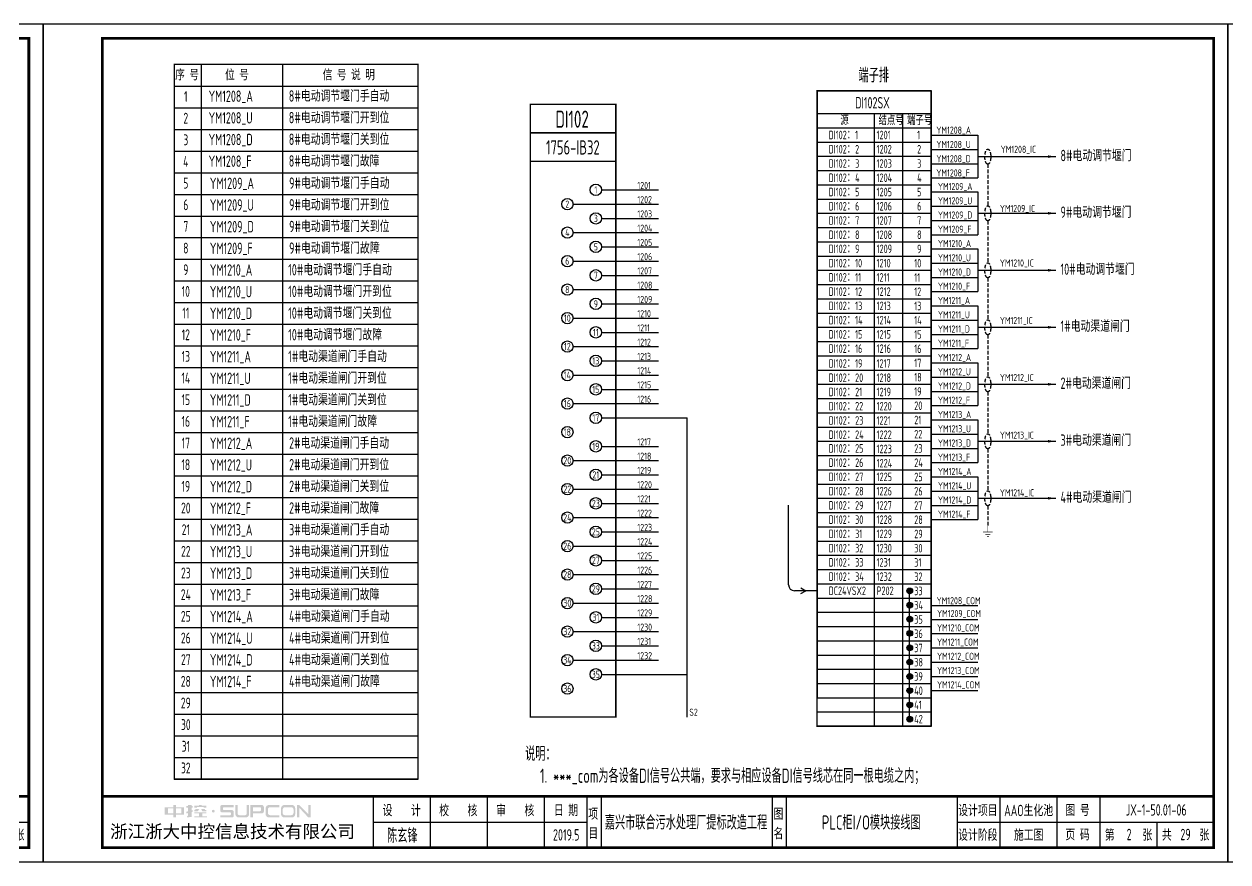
# Model space of a CAD drawing. Header units: millimetres. Extents: x 30557 to 235556, y -116603 to -73383.
# Drawn here: x 42964 to 47189, y -79651 to -76711 of the extents above; entities that cross this region are included whole.
import ezdxf
from ezdxf.enums import TextEntityAlignment as Align

# ---------------------------------------------------------------- set-up
doc = ezdxf.new("R2010")
doc.units = ezdxf.units.MM
doc.linetypes.add('DASHED2', pattern=[0.375, 0.25, -0.125])
doc.layers.add('1', color=3, linetype='Continuous')
doc.layers.add('符号层', color=3, linetype='Continuous')
doc.layers.add('_Drawing', color=7, linetype='Continuous', lineweight=25)
doc.styles.add('supcon', font='sceie.shx', dxfattribs={"width": 0.75, "height": 40, "bigfont": 'sceic.shx'})
doc.styles.add('Title', font='', dxfattribs={"height": 45})
doc.styles.get('Title').set_extended_font_data('SimHei')

# ---------------------------------------------------------------- blocks, each defined once
blk = doc.blocks.new('中控·SUPCON')
at = {"linetype": 'Continuous'}
h = blk.add_hatch(color=2, dxfattribs=at)
h.dxf.hatch_style = 1
h.paths.add_polyline_path([(34, 33), (20, 33), (20, 37), (15, 37), (15, 36), (15, 33), (0, 33), (0, 20), (13, 20), (15, 20), (15, 15), (20, 15), (20, 20), (22, 20), (34, 20)])
h.paths.add_polyline_path([(20, 30), (20, 31), (29, 31), (29, 22), (20, 22)], flags=16)
h.paths.add_polyline_path([(15, 30), (15, 22), (6, 22), (6, 31), (15, 31)], flags=16)
h.paths.add_polyline_path([(47, 32), (49, 32), (49, 35), (47, 35), (47, 37), (41, 37), (41, 35), (38, 35), (38, 32), (41, 32), (41, 25.8), (38, 25), (38, 22), (41, 22.8), (41, 18.3), (39, 17), (39, 15), (47, 16), (47, 24.5), (49, 25), (49, 28), (47, 27.5)])
h.paths.add_polyline_path([(61, 30), (55, 30), (52, 28), (52, 26), (58, 26)])
h.paths.add_polyline_path([(73, 28), (71, 28), (70, 30), (64, 30), (66, 26), (73, 26)])
h.paths.add_polyline_path([(73, 36), (64.6, 36), (64.6, 37), (60.4, 37), (60.4, 36), (52, 36), (52, 32), (56.8, 32), (56.8, 33.1), (68.2, 33.1), (68.2, 32), (73, 32)])
h.paths.add_polyline_path([(66, 22), (73, 22), (73, 24), (52, 24), (52, 22), (60, 22), (60, 17), (52, 17), (52, 15), (74, 15), (74, 17), (66, 17)])
h.paths.add_polyline_path([(82.7, 26.1, 1), (87.6, 26.1, 1)])
h.paths.add_polyline_path([(118, 28), (103.5, 28, -0.414214), (102.5, 29), (102.5, 32, -0.414214), (103.5, 33), (121, 33), (121, 37), (100.5, 37, 0.414214), (97.5, 34), (97.5, 27, 0.414214), (100.5, 24), (115, 24, -0.414214), (116, 23), (116, 20, -0.414214), (115, 19), (97.5, 19), (97.5, 15), (118, 15, 0.414214), (121, 18), (121, 25, 0.414214)])
h.paths.add_polyline_path([(128, 37), (124, 37), (124, 36), (124, 21, 0.414214), (130, 15), (142, 15, 0.414214), (148, 21), (148, 37), (144, 37), (144, 22, -0.414214), (141, 19), (131, 19, -0.414214), (128, 22)])
h.paths.add_polyline_path([(174, 26), (174, 33, 0.414214), (170, 37), (150, 37), (150, 36), (150, 15), (155, 15), (155, 22), (170, 22, 0.414214)])
h.paths.add_polyline_path([(167, 26), (155, 26), (155, 33), (167, 33, -0.414214), (169, 31), (169, 28, -0.414214)], flags=16)
h.paths.add_polyline_path([(201, 19), (185, 19, -0.414214), (181, 23), (181, 29, -0.414214), (185, 33), (201, 33), (201, 37), (183, 37, 0.414214), (177, 31), (177, 21, 0.414214), (183, 15), (201, 15)])
h.paths.add_polyline_path([(229, 21), (229, 31, 0.414214), (223, 37), (210, 37, 0.414214), (204, 31), (204, 21, 0.414214), (210, 15), (223, 15, 0.414214)])
h.paths.add_polyline_path([(207, 23), (207, 29, -0.414214), (211, 33), (222, 33, -0.414214), (226, 29), (226, 23, -0.414214), (222, 19), (211, 19, -0.414214)], flags=16)
h.paths.add_polyline_path([(236, 32.1), (252, 15), (256, 15), (256, 37), (252, 37), (252, 21), (236, 37), (232, 37), (232, 36), (232, 15), (236, 15)])
h = blk.add_hatch(color=2, dxfattribs=at)
h.dxf.hatch_style = 1
h.paths.add_polyline_path([(34, 33), (20, 33), (20, 37), (15, 37), (15, 36), (15, 33), (0, 33), (0, 20), (13, 20), (15, 20), (15, 15), (20, 15), (20, 20), (22, 20), (34, 20)])
h.paths.add_polyline_path([(20, 30), (20, 31), (29, 31), (29, 22), (20, 22)], flags=16)
h.paths.add_polyline_path([(15, 30), (15, 22), (6, 22), (6, 31), (15, 31)], flags=16)
h.paths.add_polyline_path([(47, 32), (49, 32), (49, 35), (47, 35), (47, 37), (41, 37), (41, 35), (38, 35), (38, 32), (41, 32), (41, 25.8), (38, 25), (38, 22), (41, 22.8), (41, 18.3), (39, 17), (39, 15), (47, 16), (47, 24.5), (49, 25), (49, 28), (47, 27.5)])
h.paths.add_polyline_path([(61, 30), (55, 30), (52, 28), (52, 26), (58, 26)])
h.paths.add_polyline_path([(73, 28), (71, 28), (70, 30), (64, 30), (66, 26), (73, 26)])
h.paths.add_polyline_path([(73, 36), (64.6, 36), (64.6, 37), (60.4, 37), (60.4, 36), (52, 36), (52, 32), (56.8, 32), (56.8, 33.1), (68.2, 33.1), (68.2, 32), (73, 32)])
h.paths.add_polyline_path([(66, 22), (73, 22), (73, 24), (52, 24), (52, 22), (60, 22), (60, 17), (52, 17), (52, 15), (74, 15), (74, 17), (66, 17)])
h.paths.add_polyline_path([(82.7, 26.1, 1), (87.6, 26.1, 1)])
h.paths.add_polyline_path([(118, 28), (103.5, 28, -0.414214), (102.5, 29), (102.5, 32, -0.414214), (103.5, 33), (121, 33), (121, 37), (100.5, 37, 0.414214), (97.5, 34), (97.5, 27, 0.414214), (100.5, 24), (115, 24, -0.414214), (116, 23), (116, 20, -0.414214), (115, 19), (97.5, 19), (97.5, 15), (118, 15, 0.414214), (121, 18), (121, 25, 0.414214)])
h.paths.add_polyline_path([(128, 37), (124, 37), (124, 36), (124, 21, 0.414214), (130, 15), (142, 15, 0.414214), (148, 21), (148, 37), (144, 37), (144, 22, -0.414214), (141, 19), (131, 19, -0.414214), (128, 22)])
h.paths.add_polyline_path([(174, 26), (174, 33, 0.414214), (170, 37), (150, 37), (150, 36), (150, 15), (155, 15), (155, 22), (170, 22, 0.414214)])
h.paths.add_polyline_path([(167, 26), (155, 26), (155, 33), (167, 33, -0.414214), (169, 31), (169, 28, -0.414214)], flags=16)
h.paths.add_polyline_path([(201, 19), (185, 19, -0.414214), (181, 23), (181, 29, -0.414214), (185, 33), (201, 33), (201, 37), (183, 37, 0.414214), (177, 31), (177, 21, 0.414214), (183, 15), (201, 15)])
h.paths.add_polyline_path([(229, 21), (229, 31, 0.414214), (223, 37), (210, 37, 0.414214), (204, 31), (204, 21, 0.414214), (210, 15), (223, 15, 0.414214)])
h.paths.add_polyline_path([(207, 23), (207, 29, -0.414214), (211, 33), (222, 33, -0.414214), (226, 29), (226, 23, -0.414214), (222, 19), (211, 19, -0.414214)], flags=16)
h.paths.add_polyline_path([(236, 32.1), (252, 15), (256, 15), (256, 37), (252, 37), (252, 21), (236, 37), (232, 37), (232, 36), (232, 15), (236, 15)])
h = blk.add_hatch(color=2, dxfattribs=at)
h.dxf.hatch_style = 1
h.paths.add_polyline_path([(34, 33), (20, 33), (20, 37), (15, 37), (15, 36), (15, 33), (0, 33), (0, 20), (13, 20), (15, 20), (15, 15), (20, 15), (20, 20), (22, 20), (34, 20)])
h.paths.add_polyline_path([(20, 30), (20, 31), (29, 31), (29, 22), (20, 22)], flags=16)
h.paths.add_polyline_path([(15, 30), (15, 22), (6, 22), (6, 31), (15, 31)], flags=16)
h.paths.add_polyline_path([(47, 32), (49, 32), (49, 35), (47, 35), (47, 37), (41, 37), (41, 35), (38, 35), (38, 32), (41, 32), (41, 25.8), (38, 25), (38, 22), (41, 22.8), (41, 18.3), (39, 17), (39, 15), (47, 16), (47, 24.5), (49, 25), (49, 28), (47, 27.5)])
h.paths.add_polyline_path([(61, 30), (55, 30), (52, 28), (52, 26), (58, 26)])
h.paths.add_polyline_path([(73, 28), (71, 28), (70, 30), (64, 30), (66, 26), (73, 26)])
h.paths.add_polyline_path([(73, 36), (64.6, 36), (64.6, 37), (60.4, 37), (60.4, 36), (52, 36), (52, 32), (56.8, 32), (56.8, 33.1), (68.2, 33.1), (68.2, 32), (73, 32)])
h.paths.add_polyline_path([(66, 22), (73, 22), (73, 24), (52, 24), (52, 22), (60, 22), (60, 17), (52, 17), (52, 15), (74, 15), (74, 17), (66, 17)])
h.paths.add_polyline_path([(82.7, 26.1, 1), (87.6, 26.1, 1)])
h.paths.add_polyline_path([(118, 28), (103.5, 28, -0.414214), (102.5, 29), (102.5, 32, -0.414214), (103.5, 33), (121, 33), (121, 37), (100.5, 37, 0.414214), (97.5, 34), (97.5, 27, 0.414214), (100.5, 24), (115, 24, -0.414214), (116, 23), (116, 20, -0.414214), (115, 19), (97.5, 19), (97.5, 15), (118, 15, 0.414214), (121, 18), (121, 25, 0.414214)])
h.paths.add_polyline_path([(128, 37), (124, 37), (124, 36), (124, 21, 0.414214), (130, 15), (142, 15, 0.414214), (148, 21), (148, 37), (144, 37), (144, 22, -0.414214), (141, 19), (131, 19, -0.414214), (128, 22)])
h.paths.add_polyline_path([(174, 26), (174, 33, 0.414214), (170, 37), (150, 37), (150, 36), (150, 15), (155, 15), (155, 22), (170, 22, 0.414214)])
h.paths.add_polyline_path([(167, 26), (155, 26), (155, 33), (167, 33, -0.414214), (169, 31), (169, 28, -0.414214)], flags=16)
h.paths.add_polyline_path([(201, 19), (185, 19, -0.414214), (181, 23), (181, 29, -0.414214), (185, 33), (201, 33), (201, 37), (183, 37, 0.414214), (177, 31), (177, 21, 0.414214), (183, 15), (201, 15)])
h.paths.add_polyline_path([(229, 21), (229, 31, 0.414214), (223, 37), (210, 37, 0.414214), (204, 31), (204, 21, 0.414214), (210, 15), (223, 15, 0.414214)])
h.paths.add_polyline_path([(207, 23), (207, 29, -0.414214), (211, 33), (222, 33, -0.414214), (226, 29), (226, 23, -0.414214), (222, 19), (211, 19, -0.414214)], flags=16)
h.paths.add_polyline_path([(236, 32.1), (252, 15), (256, 15), (256, 37), (252, 37), (252, 21), (236, 37), (232, 37), (232, 36), (232, 15), (236, 15)])
h = blk.add_hatch(color=2, dxfattribs=at)
h.dxf.hatch_style = 1
h.paths.add_polyline_path([(34, 33), (20, 33), (20, 37), (15, 37), (15, 36), (15, 33), (0, 33), (0, 20), (13, 20), (15, 20), (15, 15), (20, 15), (20, 20), (22, 20), (34, 20)])
h.paths.add_polyline_path([(20, 30), (20, 31), (29, 31), (29, 22), (20, 22)], flags=16)
h.paths.add_polyline_path([(15, 30), (15, 22), (6, 22), (6, 31), (15, 31)], flags=16)
h.paths.add_polyline_path([(47, 32), (49, 32), (49, 35), (47, 35), (47, 37), (41, 37), (41, 35), (38, 35), (38, 32), (41, 32), (41, 25.8), (38, 25), (38, 22), (41, 22.8), (41, 18.3), (39, 17), (39, 15), (47, 16), (47, 24.5), (49, 25), (49, 28), (47, 27.5)])
h.paths.add_polyline_path([(61, 30), (55, 30), (52, 28), (52, 26), (58, 26)])
h.paths.add_polyline_path([(73, 28), (71, 28), (70, 30), (64, 30), (66, 26), (73, 26)])
h.paths.add_polyline_path([(73, 36), (64.6, 36), (64.6, 37), (60.4, 37), (60.4, 36), (52, 36), (52, 32), (56.8, 32), (56.8, 33.1), (68.2, 33.1), (68.2, 32), (73, 32)])
h.paths.add_polyline_path([(66, 22), (73, 22), (73, 24), (52, 24), (52, 22), (60, 22), (60, 17), (52, 17), (52, 15), (74, 15), (74, 17), (66, 17)])
h.paths.add_polyline_path([(82.7, 26.1, 1), (87.6, 26.1, 1)])
h.paths.add_polyline_path([(118, 28), (103.5, 28, -0.414214), (102.5, 29), (102.5, 32, -0.414214), (103.5, 33), (121, 33), (121, 37), (100.5, 37, 0.414214), (97.5, 34), (97.5, 27, 0.414214), (100.5, 24), (115, 24, -0.414214), (116, 23), (116, 20, -0.414214), (115, 19), (97.5, 19), (97.5, 15), (118, 15, 0.414214), (121, 18), (121, 25, 0.414214)])
h.paths.add_polyline_path([(128, 37), (124, 37), (124, 36), (124, 21, 0.414214), (130, 15), (142, 15, 0.414214), (148, 21), (148, 37), (144, 37), (144, 22, -0.414214), (141, 19), (131, 19, -0.414214), (128, 22)])
h.paths.add_polyline_path([(174, 26), (174, 33, 0.414214), (170, 37), (150, 37), (150, 36), (150, 15), (155, 15), (155, 22), (170, 22, 0.414214)])
h.paths.add_polyline_path([(167, 26), (155, 26), (155, 33), (167, 33, -0.414214), (169, 31), (169, 28, -0.414214)], flags=16)
h.paths.add_polyline_path([(201, 19), (185, 19, -0.414214), (181, 23), (181, 29, -0.414214), (185, 33), (201, 33), (201, 37), (183, 37, 0.414214), (177, 31), (177, 21, 0.414214), (183, 15), (201, 15)])
h.paths.add_polyline_path([(229, 21), (229, 31, 0.414214), (223, 37), (210, 37, 0.414214), (204, 31), (204, 21, 0.414214), (210, 15), (223, 15, 0.414214)])
h.paths.add_polyline_path([(207, 23), (207, 29, -0.414214), (211, 33), (222, 33, -0.414214), (226, 29), (226, 23, -0.414214), (222, 19), (211, 19, -0.414214)], flags=16)
h.paths.add_polyline_path([(236, 32.1), (252, 15), (256, 15), (256, 37), (252, 37), (252, 21), (236, 37), (232, 37), (232, 36), (232, 15), (236, 15)])
h = blk.add_hatch(color=2, dxfattribs=at)
h.dxf.hatch_style = 1
h.paths.add_polyline_path([(34, 33), (20, 33), (20, 37), (15, 37), (15, 36), (15, 33), (0, 33), (0, 20), (13, 20), (15, 20), (15, 15), (20, 15), (20, 20), (22, 20), (34, 20)])
h.paths.add_polyline_path([(20, 30), (20, 31), (29, 31), (29, 22), (20, 22)], flags=16)
h.paths.add_polyline_path([(15, 30), (15, 22), (6, 22), (6, 31), (15, 31)], flags=16)
h.paths.add_polyline_path([(47, 32), (49, 32), (49, 35), (47, 35), (47, 37), (41, 37), (41, 35), (38, 35), (38, 32), (41, 32), (41, 25.8), (38, 25), (38, 22), (41, 22.8), (41, 18.3), (39, 17), (39, 15), (47, 16), (47, 24.5), (49, 25), (49, 28), (47, 27.5)])
h.paths.add_polyline_path([(61, 30), (55, 30), (52, 28), (52, 26), (58, 26)])
h.paths.add_polyline_path([(73, 28), (71, 28), (70, 30), (64, 30), (66, 26), (73, 26)])
h.paths.add_polyline_path([(73, 36), (64.6, 36), (64.6, 37), (60.4, 37), (60.4, 36), (52, 36), (52, 32), (56.8, 32), (56.8, 33.1), (68.2, 33.1), (68.2, 32), (73, 32)])
h.paths.add_polyline_path([(66, 22), (73, 22), (73, 24), (52, 24), (52, 22), (60, 22), (60, 17), (52, 17), (52, 15), (74, 15), (74, 17), (66, 17)])
h.paths.add_polyline_path([(82.7, 26.1, 1), (87.6, 26.1, 1)])
h.paths.add_polyline_path([(118, 28), (103.5, 28, -0.414214), (102.5, 29), (102.5, 32, -0.414214), (103.5, 33), (121, 33), (121, 37), (100.5, 37, 0.414214), (97.5, 34), (97.5, 27, 0.414214), (100.5, 24), (115, 24, -0.414214), (116, 23), (116, 20, -0.414214), (115, 19), (97.5, 19), (97.5, 15), (118, 15, 0.414214), (121, 18), (121, 25, 0.414214)])
h.paths.add_polyline_path([(128, 37), (124, 37), (124, 36), (124, 21, 0.414214), (130, 15), (142, 15, 0.414214), (148, 21), (148, 37), (144, 37), (144, 22, -0.414214), (141, 19), (131, 19, -0.414214), (128, 22)])
h.paths.add_polyline_path([(174, 26), (174, 33, 0.414214), (170, 37), (150, 37), (150, 36), (150, 15), (155, 15), (155, 22), (170, 22, 0.414214)])
h.paths.add_polyline_path([(167, 26), (155, 26), (155, 33), (167, 33, -0.414214), (169, 31), (169, 28, -0.414214)], flags=16)
h.paths.add_polyline_path([(201, 19), (185, 19, -0.414214), (181, 23), (181, 29, -0.414214), (185, 33), (201, 33), (201, 37), (183, 37, 0.414214), (177, 31), (177, 21, 0.414214), (183, 15), (201, 15)])
h.paths.add_polyline_path([(229, 21), (229, 31, 0.414214), (223, 37), (210, 37, 0.414214), (204, 31), (204, 21, 0.414214), (210, 15), (223, 15, 0.414214)])
h.paths.add_polyline_path([(207, 23), (207, 29, -0.414214), (211, 33), (222, 33, -0.414214), (226, 29), (226, 23, -0.414214), (222, 19), (211, 19, -0.414214)], flags=16)
h.paths.add_polyline_path([(236, 32.1), (252, 15), (256, 15), (256, 37), (252, 37), (252, 21), (236, 37), (232, 37), (232, 36), (232, 15), (236, 15)])
h = blk.add_hatch(color=2, dxfattribs=at)
h.dxf.hatch_style = 1
h.paths.add_polyline_path([(34, 33), (20, 33), (20, 37), (15, 37), (15, 36), (15, 33), (0, 33), (0, 20), (13, 20), (15, 20), (15, 15), (20, 15), (20, 20), (22, 20), (34, 20)])
h.paths.add_polyline_path([(20, 30), (20, 31), (29, 31), (29, 22), (20, 22)], flags=16)
h.paths.add_polyline_path([(15, 30), (15, 22), (6, 22), (6, 31), (15, 31)], flags=16)
h.paths.add_polyline_path([(47, 32), (49, 32), (49, 35), (47, 35), (47, 37), (41, 37), (41, 35), (38, 35), (38, 32), (41, 32), (41, 25.8), (38, 25), (38, 22), (41, 22.8), (41, 18.3), (39, 17), (39, 15), (47, 16), (47, 24.5), (49, 25), (49, 28), (47, 27.5)])
h.paths.add_polyline_path([(61, 30), (55, 30), (52, 28), (52, 26), (58, 26)])
h.paths.add_polyline_path([(73, 28), (71, 28), (70, 30), (64, 30), (66, 26), (73, 26)])
h.paths.add_polyline_path([(73, 36), (64.6, 36), (64.6, 37), (60.4, 37), (60.4, 36), (52, 36), (52, 32), (56.8, 32), (56.8, 33.1), (68.2, 33.1), (68.2, 32), (73, 32)])
h.paths.add_polyline_path([(66, 22), (73, 22), (73, 24), (52, 24), (52, 22), (60, 22), (60, 17), (52, 17), (52, 15), (74, 15), (74, 17), (66, 17)])
h.paths.add_polyline_path([(82.7, 26.1, 1), (87.6, 26.1, 1)])
h.paths.add_polyline_path([(118, 28), (103.5, 28, -0.414214), (102.5, 29), (102.5, 32, -0.414214), (103.5, 33), (121, 33), (121, 37), (100.5, 37, 0.414214), (97.5, 34), (97.5, 27, 0.414214), (100.5, 24), (115, 24, -0.414214), (116, 23), (116, 20, -0.414214), (115, 19), (97.5, 19), (97.5, 15), (118, 15, 0.414214), (121, 18), (121, 25, 0.414214)])
h.paths.add_polyline_path([(128, 37), (124, 37), (124, 36), (124, 21, 0.414214), (130, 15), (142, 15, 0.414214), (148, 21), (148, 37), (144, 37), (144, 22, -0.414214), (141, 19), (131, 19, -0.414214), (128, 22)])
h.paths.add_polyline_path([(174, 26), (174, 33, 0.414214), (170, 37), (150, 37), (150, 36), (150, 15), (155, 15), (155, 22), (170, 22, 0.414214)])
h.paths.add_polyline_path([(167, 26), (155, 26), (155, 33), (167, 33, -0.414214), (169, 31), (169, 28, -0.414214)], flags=16)
h.paths.add_polyline_path([(201, 19), (185, 19, -0.414214), (181, 23), (181, 29, -0.414214), (185, 33), (201, 33), (201, 37), (183, 37, 0.414214), (177, 31), (177, 21, 0.414214), (183, 15), (201, 15)])
h.paths.add_polyline_path([(229, 21), (229, 31, 0.414214), (223, 37), (210, 37, 0.414214), (204, 31), (204, 21, 0.414214), (210, 15), (223, 15, 0.414214)])
h.paths.add_polyline_path([(207, 23), (207, 29, -0.414214), (211, 33), (222, 33, -0.414214), (226, 29), (226, 23, -0.414214), (222, 19), (211, 19, -0.414214)], flags=16)
h.paths.add_polyline_path([(236, 32.1), (252, 15), (256, 15), (256, 37), (252, 37), (252, 21), (236, 37), (232, 37), (232, 36), (232, 15), (236, 15)])
blk = doc.blocks.new('supcon图框')
at = {"linetype": 'Continuous'}
for p, q in [((6145.7, 4361.7), (1987.7, 4361.7)), ((1987.7, 4361.7), (1987.7, 1421.7)), ((6145.7, 1421.7), (6145.7, 4361.7)), ((1987.7, 1421.7), (6145.7, 1421.7))]:
    blk.add_line(p, q, dxfattribs=at)
for p, q in [((3145.7, 1651.7), (3145.7, 1471.7)), ((3345.7, 1651.7), (3345.7, 1471.7)), ((3545.7, 1651.7), (3545.7, 1471.7)), ((3745.7, 1651.7), (3745.7, 1471.7)), ((3895.7, 1651.7), (3895.7, 1471.7)), ((3945.7, 1651.7), (3945.7, 1471.7)), ((4545.7, 1651.7), (4545.7, 1471.7)), ((4595.7, 1651.7), (4595.7, 1471.7)), ((5195.7, 1651.7), (5195.7, 1471.7)), ((5345.7, 1651.7), (5345.7, 1471.7)), ((5545.7, 1651.7), (5545.7, 1471.7)), ((5695.7, 1651.7), (5695.7, 1471.7)), ((3145.7, 1561.7), (3895.7, 1561.7)), ((5195.7, 1561.7), (6095.7, 1561.7)), ((5895.7, 1561.7), (5895.7, 1471.7))]:
    blk.add_line(p, q)
at = {"linetype": 'Continuous', "const_width": 10}
blk.add_lwpolyline([(2195.7, 4311.7), (6095.7, 4311.7), (6095.7, 1471.7), (2195.7, 1471.7)], close=True, dxfattribs=at)
blk.add_lwpolyline([(2195.7, 1651.7), (6095.7, 1651.7)], dxfattribs=at)
at = {"linetype": 'Continuous', "xscale": 2, "yscale": 2, "zscale": 2}
blk.add_blockref('中控·SUPCON', (2414.6, 1547.7), dxfattribs=at)
at = {"style": 'supcon', "width": 0.75}
for s, p in [('设    计', (3246.2, 1604.2)), ('校    核', (3444.8, 1604.2)), ('审    核', (3644.5, 1604.2)), ('日 期', (3822.5, 1604.2)), ('项', (3918.2, 1590.7)), ('图', (4568.2, 1590.7)), ('设计项目', (5268, 1604.2)), ('图 号', (5618, 1604.2)), ('目', (3918.2, 1522.9)), ('名', (4568.2, 1522.9)), ('设计阶段', (5268, 1518.1)), ('施工图', (5446.5, 1518.1)), ('页 码', (5618, 1518.1)), ('第      张', (5797, 1518.1)), ('共      张', (5997, 1518.1))]:
    blk.add_text(s, height=40, dxfattribs=at).set_placement(p, align=Align.MIDDLE)
at = {"style": 'Title'}
blk.add_text('浙江浙大中控信息技术有限公司', height=45, dxfattribs=at).set_placement((2222.8, 1506.2))
blk = doc.blocks.new('DI端子_42')
at = {"lineweight": -3}
h = blk.add_hatch(color=256, dxfattribs=at)
h.dxf.hatch_style = 1
h.paths.add_polyline_path([(10680.5, 453.6, 1), (10660.5, 453.6, 1)])
h = blk.add_hatch(color=256, dxfattribs=at)
h.dxf.hatch_style = 1
h.paths.add_polyline_path([(10680.5, 403.6, 1), (10660.5, 403.6, 1)])
h = blk.add_hatch(color=256, dxfattribs=at)
h.dxf.hatch_style = 1
h.paths.add_polyline_path([(10680.5, 354.9, 1), (10660.5, 354.9, 1)])
h = blk.add_hatch(color=256, dxfattribs=at)
h.dxf.hatch_style = 1
h.paths.add_polyline_path([(10680.5, 304.9, 1), (10660.5, 304.9, 1)])
h = blk.add_hatch(color=256, dxfattribs=at)
h.dxf.hatch_style = 1
h.paths.add_polyline_path([(10680.5, 254.2, 1), (10660.5, 254.2, 1)])
h = blk.add_hatch(color=256, dxfattribs=at)
h.dxf.hatch_style = 1
h.paths.add_polyline_path([(10680.5, 204.2, 1), (10660.5, 204.2, 1)])
h = blk.add_hatch(color=256, dxfattribs=at)
h.dxf.hatch_style = 1
h.paths.add_polyline_path([(10680.5, 153.8, 1), (10660.5, 153.8, 1)])
h = blk.add_hatch(color=256, dxfattribs=at)
h.dxf.hatch_style = 1
h.paths.add_polyline_path([(10680.5, 103.8, 1), (10660.5, 103.8, 1)])
h = blk.add_hatch(color=256, dxfattribs=at)
h.dxf.hatch_style = 1
h.paths.add_polyline_path([(10680.5, 53.5, 1), (10660.5, 53.5, 1)])
h = blk.add_hatch(color=256, dxfattribs=at)
h.dxf.hatch_style = 1
h.paths.add_polyline_path([(10680.5, 3.5, 1), (10660.5, 3.5, 1)])
for p, q in [((10345.5, 2208.8), (10345.5, 78.8)), ((10745.5, 2208.8), (10345.5, 2208.8)), ((10745.5, 78.8), (10745.5, 2208.8)), ((10545.5, 2128.8), (10545.5, 78.8)), ((10645.5, 2128.8), (10645.5, 78.8)), ((10345.5, 2078.8), (10745.5, 2078.8)), ((10345.5, 2028.8), (10745.5, 2028.8)), ((10345.5, 1978.8), (10745.5, 1978.8)), ((10345.5, 1928.8), (10745.5, 1928.8)), ((10345.5, 1878.8), (10745.5, 1878.8)), ((10345.5, 1828.8), (10745.5, 1828.8)), ((10345.5, 1778.8), (10745.5, 1778.8)), ((10345.5, 1728.8), (10745.5, 1728.8)), ((10345.5, 1678.8), (10745.5, 1678.8)), ((10345.5, 1628.8), (10745.5, 1628.8)), ((10345.5, 1578.8), (10745.5, 1578.8)), ((10345.5, 1528.8), (10745.5, 1528.8)), ((10345.5, 1478.8), (10745.5, 1478.8)), ((10345.5, 1428.8), (10745.5, 1428.8)), ((10345.5, 1378.8), (10745.5, 1378.8)), ((10345.5, 1328.8), (10745.5, 1328.8)), ((10345.5, 1278.8), (10745.5, 1278.8)), ((10345.5, 1228.8), (10745.5, 1228.8)), ((10345.5, 1178.8), (10745.5, 1178.8)), ((10345.5, 1128.8), (10745.5, 1128.8)), ((10345.5, 1078.8), (10745.5, 1078.8)), ((10345.5, 1028.8), (10745.5, 1028.8)), ((10345.5, 978.8), (10745.5, 978.8)), ((10345.5, 928.8), (10745.5, 928.8)), ((10345.5, 878.8), (10745.5, 878.8)), ((10345.5, 828.8), (10745.5, 828.8)), ((10345.5, 778.8), (10745.5, 778.8)), ((10345.5, 728.8), (10745.5, 728.8)), ((10345.5, 678.8), (10745.5, 678.8)), ((10345.5, 628.8), (10745.5, 628.8)), ((10345.5, 578.8), (10745.5, 578.8)), ((10345.5, 528.8), (10745.5, 528.8)), ((10345.5, 478.8), (10745.5, 478.8)), ((10345.5, 428.8), (10745.5, 428.8)), ((10345.5, 378.8), (10745.5, 378.8)), ((10345.5, 328.8), (10745.5, 328.8)), ((10345.5, 278.8), (10745.5, 278.8)), ((10345.5, 228.8), (10745.5, 228.8)), ((10345.5, 178.8), (10745.5, 178.8)), ((10345.5, 128.8), (10745.5, 128.8))]:
    blk.add_line(p, q, dxfattribs=at)
for p, q in [((10345.5, 2208.8), (10745.5, 2208.8)), ((10345.5, -21.2), (10345.5, 2208.8)), ((10745.5, 2208.8), (10745.5, -21.2)), ((10670, 2.9), (10670, 454.3)), ((10345.5, 78.8), (10745.5, 78.8)), ((10345.5, 28.8), (10345.5, 78.8)), ((10545.5, 78.8), (10545.5, -21.2)), ((10645.5, 78.8), (10645.5, -21.2)), ((10745.5, 78.8), (10745.5, 28.8)), ((10745.5, 28.8), (10345.5, 28.8)), ((10345.5, -21.2), (10345.5, 28.8)), ((10745.5, 28.8), (10745.5, -21.2)), ((10745.5, -21.2), (10345.5, -21.2)), ((10745.5, -21.2), (10345.5, -21.2))]:
    blk.add_line(p, q)
at = {"const_width": 5}
blk.add_lwpolyline([(10345.5, 2208.8), (10745.5, 2208.8), (10745.5, -21.2), (10345.5, -21.2), (10345.5, 2208.8)], dxfattribs=at)
at = {"lineweight": -3, "const_width": 5}
blk.add_lwpolyline([(10345.5, 2128.8), (10745.5, 2128.8)], dxfattribs=at)
at = {"lineweight": -3}
for centre in [(10670.5, 453.6), (10670.5, 403.6), (10670.5, 354.9), (10670.5, 304.9), (10670.5, 254.2), (10670.5, 204.2), (10670.5, 153.8), (10670.5, 103.8), (10670.5, 53.5), (10670.5, 3.5)]:
    blk.add_circle(centre, 10, dxfattribs=at)
at = {"color": 7, "style": 'supcon', "width": 0.75}
for s, p in [('源', (10427.3, 2088.6)), ('结点号', (10561.2, 2088.6)), ('端子号', (10661.2, 2088.6)), ('1', (10696.4, 2038.6)), ('2', (10696.4, 1988.6)), ('3', (10696.4, 1938.6)), ('4', (10696.4, 1888.6)), ('5', (10696.4, 1838.6)), ('6', (10696.4, 1788.6)), ('7', (10696.4, 1738.6)), ('8', (10696.4, 1688.6)), ('9', (10696.4, 1638.6)), ('10', (10686.4, 1588.6)), ('11', (10686.4, 1538.6)), ('12', (10686.4, 1488.6)), ('13', (10686.4, 1438.6)), ('14', (10686.4, 1388.6)), ('15', (10686.4, 1338.6)), ('16', (10686.4, 1288.6)), ('17', (10686.4, 1238.6)), ('18', (10686.4, 1188.6)), ('19', (10686.4, 1138.6)), ('20', (10686.4, 1088.6)), ('21', (10686.4, 1038.6)), ('22', (10686.4, 988.6)), ('23', (10686.4, 938.6)), ('24', (10686.4, 888.6)), ('25', (10686.4, 838.6)), ('26', (10686.4, 788.6)), ('27', (10686.4, 738.6)), ('28', (10686.4, 688.6)), ('29', (10686.4, 638.6)), ('30', (10686.4, 588.6)), ('31', (10686.4, 538.6)), ('32', (10686.4, 488.6)), ('33', (10686.4, 438.6)), ('34', (10686.4, 388.6)), ('35', (10686.4, 338.6)), ('36', (10686.4, 288.6)), ('37', (10686.4, 238.6)), ('38', (10686.4, 188.6)), ('39', (10686.4, 138.6)), ('40', (10686.4, 88.6)), ('41', (10686.4, 38.6)), ('42', (10686.4, -11.2))]:
    blk.add_text(s, height=30, dxfattribs=at).set_placement(p)
blk = doc.blocks.new('1756-IB32')
at = {"linetype": 'Continuous'}
for p, q in [((13409.3, 32239.5), (13609.3, 32239.5)), ((13309.3, 32189.5), (13609.3, 32189.5)), ((13409.3, 32139.5), (13609.3, 32139.5)), ((13309.3, 32089.5), (13609.3, 32089.5)), ((13409.3, 32039.5), (13609.3, 32039.5)), ((13309.3, 31989.5), (13609.3, 31989.5)), ((13409.3, 31939.5), (13609.3, 31939.5)), ((13309.3, 31889.5), (13609.3, 31889.5)), ((13409.3, 31839.5), (13609.3, 31839.5)), ((13309.3, 31789.5), (13609.3, 31789.5)), ((13409.3, 31739.5), (13609.3, 31739.5)), ((13309.3, 31689.5), (13609.3, 31689.5)), ((13409.3, 31639.5), (13609.3, 31639.5)), ((13309.3, 31589.5), (13609.3, 31589.5)), ((13409.3, 31539.5), (13609.3, 31539.5)), ((13309.3, 31489.5), (13609.3, 31489.5)), ((13409.3, 31339.5), (13609.3, 31339.5)), ((13309.3, 31289.5), (13609.3, 31289.5)), ((13409.3, 31239.5), (13609.3, 31239.5)), ((13309.3, 31189.5), (13609.3, 31189.5)), ((13409.3, 31139.5), (13609.3, 31139.5)), ((13309.3, 31089.5), (13609.3, 31089.5)), ((13409.3, 31039.5), (13609.3, 31039.5)), ((13309.3, 30989.5), (13609.3, 30989.5)), ((13409.3, 30939.5), (13609.3, 30939.5)), ((13309.3, 30889.5), (13609.3, 30889.5)), ((13409.3, 30839.5), (13609.3, 30839.5)), ((13309.3, 30789.5), (13609.3, 30789.5)), ((13409.3, 30739.5), (13609.3, 30739.5)), ((13309.3, 30689.5), (13609.3, 30689.5)), ((13409.3, 30639.5), (13609.3, 30639.5)), ((13309.3, 30589.5), (13609.3, 30589.5))]:
    blk.add_line(p, q, dxfattribs=at)
at = {"color": 5, "linetype": 'Continuous'}
for p, q in [((13409.3, 31439.5), (13709.3, 31439.5)), ((13709.3, 30389.5), (13709.3, 31439.5)), ((13409.3, 30539.5), (13709.3, 30539.5))]:
    blk.add_line(p, q, dxfattribs=at)
at = {"linetype": 'Continuous', "const_width": 5}
blk.add_lwpolyline([(13159.3, 32539.5), (13459.3, 32539.5), (13459.3, 30389.5), (13159.3, 30389.5)], close=True, dxfattribs=at)
for points in [[(13159.3, 32439.5), (13459.3, 32439.5)], [(13159.3, 32339.5), (13459.3, 32339.5)]]:
    blk.add_lwpolyline(points, dxfattribs=at)
at = {"lineweight": -3}
for centre in [(13389.3, 32239.5), (13289.3, 32189.5), (13389.3, 32139.5), (13289.3, 32089.5), (13389.3, 32039.5), (13289.3, 31989.5), (13389.3, 31939.5), (13289.3, 31889.5), (13389.3, 31839.5), (13289.3, 31789.5), (13389.3, 31739.5), (13289.3, 31689.5), (13389.3, 31639.5), (13289.3, 31589.5), (13389.3, 31539.5), (13289.3, 31489.5), (13389.3, 31439.5), (13289.3, 31389.5), (13389.3, 31339.5), (13289.3, 31289.5), (13389.3, 31239.5), (13289.3, 31189.5), (13389.3, 31139.5), (13289.3, 31089.5), (13389.3, 31039.5), (13289.3, 30989.5), (13389.3, 30939.5), (13289.3, 30889.5), (13389.3, 30839.5), (13289.3, 30789.5), (13389.3, 30739.5), (13289.3, 30689.5), (13389.3, 30639.5), (13289.3, 30589.5), (13389.3, 30539.5), (13289.3, 30489.5)]:
    blk.add_circle(centre, 20, dxfattribs=at)
at = {"color": 7, "style": 'supcon', "width": 0.75}
blk.add_text('1756-IB32', height=50, dxfattribs=at).set_placement((13308.4, 32388.6), align=Align.MIDDLE)
at = {"style": 'supcon', "width": 0.75}
for s, p in [('1', (13389.1, 32239.5)), ('2', (13289.1, 32189.5)), ('3', (13389.1, 32139.5)), ('4', (13289.1, 32089.5)), ('5', (13389.1, 32039.5)), ('6', (13289.1, 31989.5)), ('7', (13389.1, 31939.5)), ('8', (13289.1, 31889.5)), ('9', (13389.1, 31839.5)), ('10', (13289.1, 31789.5)), ('11', (13389.1, 31739.5)), ('12', (13289.1, 31689.5)), ('13', (13389.1, 31639.5)), ('14', (13289.1, 31589.5)), ('15', (13389.1, 31539.5)), ('16', (13289.1, 31489.5)), ('17', (13389.1, 31439.5)), ('18', (13289.1, 31389.5)), ('19', (13389.1, 31339.5)), ('20', (13289.1, 31289.5)), ('21', (13389.1, 31239.5)), ('22', (13289.1, 31189.5)), ('23', (13389.1, 31139.5)), ('24', (13289.1, 31089.5)), ('25', (13389.1, 31039.5)), ('26', (13289.1, 30989.5)), ('27', (13389.1, 30939.5)), ('28', (13289.1, 30889.5)), ('29', (13389.1, 30839.5)), ('30', (13289.1, 30789.5)), ('31', (13389.1, 30739.5)), ('32', (13289.1, 30689.5)), ('33', (13389.1, 30639.5)), ('34', (13289.1, 30589.5)), ('35', (13389.1, 30539.5)), ('36', (13289.1, 30489.5))]:
    blk.add_text(s, height=25, dxfattribs=at).set_placement(p, align=Align.MIDDLE)

msp = doc.modelspace()

# ---------------------------------------------------------------- linework, layer by layer
at = {"lineweight": -3}
for p, q in [((43586.1, -76852.3), (43586.1, -77612.3)), ((43871.1, -76852.3), (43871.1, -77612.3)), ((43491.1, -76928.3), (44346.1, -76928.3)), ((43491.1, -77004.3), (44346.1, -77004.3)), ((43491.1, -77080.3), (44346.1, -77080.3)), ((43491.1, -77156.3), (44346.1, -77156.3)), ((43491.1, -77232.3), (44346.1, -77232.3)), ((43491.1, -77308.3), (44346.1, -77308.3)), ((43491.1, -77384.3), (44346.1, -77384.3)), ((43491.1, -77460.3), (44346.1, -77460.3)), ((43491.1, -77536.3), (44346.1, -77536.3)), ((43491.1, -77612.3), (44346.1, -77612.3)), ((43586.1, -77612.3), (43586.1, -79360.3)), ((43871.1, -77612.3), (43871.1, -79360.3)), ((43491.1, -77688.3), (44346.1, -77688.3)), ((43491.1, -77764.3), (44346.1, -77764.3)), ((43491.1, -77840.3), (44346.1, -77840.3)), ((43491.1, -77916.3), (44346.1, -77916.3)), ((43491.1, -77992.3), (44346.1, -77992.3)), ((43491.1, -78068.3), (44346.1, -78068.3)), ((43491.1, -78144.3), (44346.1, -78144.3)), ((43491.1, -78220.3), (44346.1, -78220.3)), ((43491.1, -78296.3), (44346.1, -78296.3)), ((43491.1, -78372.3), (44346.1, -78372.3)), ((43491.1, -78448.3), (44346.1, -78448.3)), ((43491.1, -78524.3), (44346.1, -78524.3)), ((43491.1, -78600.3), (44346.1, -78600.3)), ((43491.1, -78676.3), (44346.1, -78676.3)), ((43491.1, -78752.3), (44346.1, -78752.3)), ((43491.1, -78828.3), (44346.1, -78828.3)), ((43491.1, -78904.3), (44346.1, -78904.3)), ((43491.1, -78980.3), (44346.1, -78980.3)), ((43491.1, -79056.3), (44346.1, -79056.3)), ((43491.1, -79132.3), (44346.1, -79132.3)), ((43491.1, -79208.3), (44346.1, -79208.3)), ((43491.1, -79284.3), (44346.1, -79284.3)), ((43491.1, -79360.3), (44346.1, -79360.3))]:
    msp.add_line(p, q, dxfattribs=at)
for p, q in [((46147.3, -77100.9), (46311.5, -77100.9)), ((46311.5, -77100.9), (46311.5, -77250.9)), ((46147.3, -77150.9), (46311.5, -77150.9)), ((46311.5, -77175.9), (46585, -77175.9)), ((46147.3, -77200.9), (46311.5, -77200.9)), ((46147.3, -77250.9), (46311.5, -77250.9)), ((46147.3, -77299.8), (46311.5, -77299.8)), ((46311.5, -77299.8), (46311.5, -77449.8)), ((46147.3, -77349.8), (46311.5, -77349.8)), ((46311.5, -77374.8), (46585, -77374.8)), ((46147.3, -77399.8), (46311.5, -77399.8)), ((46147.3, -77449.8), (46311.5, -77449.8)), ((46147.3, -77499.8), (46311.5, -77499.8)), ((46311.5, -77499.8), (46311.5, -77649.8)), ((46147.3, -77549.8), (46311.5, -77549.8)), ((46147.3, -77599.8), (46311.5, -77599.8)), ((46311.5, -77574.8), (46585, -77574.8)), ((46147.3, -77649.8), (46311.5, -77649.8)), ((46147.3, -77699.8), (46311.5, -77699.8)), ((46311.5, -77699.8), (46311.5, -77849.8)), ((46147.3, -77749.8), (46311.5, -77749.8)), ((46311.5, -77774.8), (46585, -77774.8)), ((46147.3, -77799.8), (46311.5, -77799.8)), ((46147.3, -77849.8), (46311.5, -77849.8)), ((46147.3, -77899.8), (46311.5, -77899.8)), ((46311.5, -77899.8), (46311.5, -78049.8)), ((46147.3, -77949.8), (46311.5, -77949.8)), ((46311.5, -77974.8), (46585, -77974.8)), ((46147.3, -77999.8), (46311.5, -77999.8)), ((46147.3, -78049.8), (46311.5, -78049.8)), ((46147.3, -78099.8), (46311.5, -78099.8)), ((46311.5, -78099.8), (46311.5, -78249.8)), ((46147.3, -78149.8), (46311.5, -78149.8)), ((46311.5, -78174.8), (46585, -78174.8)), ((46147.3, -78199.8), (46311.5, -78199.8)), ((46147.3, -78249.8), (46311.5, -78249.8)), ((46147.3, -78299.8), (46311.5, -78299.8)), ((46311.5, -78299.8), (46311.5, -78449.8)), ((46147.3, -78349.8), (46311.5, -78349.8)), ((46147.3, -78399.8), (46311.5, -78399.8)), ((46311.5, -78374.8), (46585, -78374.8)), ((46147.3, -78449.8), (46311.5, -78449.8)), ((46147.3, -78750.6), (46311.5, -78750.6)), ((46147.3, -78799.8), (46311.5, -78799.8)), ((46147.3, -78849.8), (46311.5, -78849.8)), ((46147.3, -78899.8), (46311.5, -78899.8)), ((46147.3, -78949.8), (46311.5, -78949.8)), ((46147.3, -78999.8), (46311.5, -78999.8)), ((46147.3, -79049.8), (46311.5, -79049.8))]:
    msp.add_line(p, q)
at = {"color": 0, "linetype": 'DASHED2', "ltscale": 50}
for p, q in [((46346.2, -77202.6), (46346.2, -77349.7)), ((46346.2, -77401.4), (46346.2, -77548.5)), ((46346.2, -77601.4), (46346.2, -77748.5)), ((46346.2, -77801.4), (46346.2, -77948.5)), ((46346.2, -78001.4), (46346.2, -78148.5)), ((46346.2, -78201.4), (46346.2, -78348.5)), ((46346.2, -78401.4), (46346.2, -78471.9))]:
    msp.add_line(p, q, dxfattribs=at)
at = {"color": 37, "linetype": 'Continuous'}
for p, q in [((45647.3, -78679.1), (45647.3, -78399.1)), ((45747.3, -78699.1), (45667.3, -78699.1)), ((45689.9, -78689.1), (45707.3, -78699.1)), ((45689.9, -78709.1), (45707.3, -78699.1))]:
    msp.add_line(p, q, dxfattribs=at)
at = {"lineweight": -3, "const_width": 4.75}
msp.add_lwpolyline([(43491.1, -76852.3), (43491.1, -79360.3), (44346.1, -79360.3), (44346.1, -76852.3)], close=True, dxfattribs=at)
for points in [[(46585, -77175.9, 0, 9, 0), (46557.3, -77175.9, 9, 9, 0)], [(46585, -77374.8, 0, 9, 0), (46557.3, -77374.8, 9, 9, 0)], [(46585, -77574.8, 0, 9, 0), (46557.3, -77574.8, 9, 9, 0)], [(46585, -77774.8, 0, 9, 0), (46557.3, -77774.8, 9, 9, 0)], [(46585, -77974.8, 0, 9, 0), (46557.3, -77974.8, 9, 9, 0)], [(46585, -78174.8, 0, 9, 0), (46557.3, -78174.8, 9, 9, 0)], [(46585, -78374.8, 0, 9, 0), (46557.3, -78374.8, 9, 9, 0)]]:
    msp.add_lwpolyline(points, format="xyseb")
at = {"color": 37, "linetype": 'Continuous'}
msp.add_arc((45667.3, -78679.1), 20, 180, 270, dxfattribs=at)
at = {"color": 0, "linetype": 'DASHED2', "ltscale": 50}
for centre in [(46346.2, -77176.1), (46346.2, -77374.9), (46346.2, -77574.9), (46346.2, -77774.9), (46346.2, -77974.9), (46346.2, -78174.9), (46346.2, -78374.9)]:
    msp.add_ellipse(centre, major_axis=(0, -26.4), ratio=0.394838, dxfattribs=at)
at = {"layer": '1', "color": 0, "const_width": 1.62}
for points in [[(46329.1, -78493), (46363.2, -78493)], [(46346.2, -78471.9), (46346.2, -78493)], [(46337.2, -78502.5), (46355.6, -78502.5)], [(46342.9, -78509.5), (46350, -78509.5)]]:
    msp.add_lwpolyline(points, dxfattribs=at)

# ---------------------------------------------------------------- block references
for name, p in [('supcon图框', (36885.2, -81072.6)), ('supcon图框', (41043.2, -81072.6)), ('supcon图框', (45201.2, -81072.6)), ('DI端子_42', (35401.7, -79153.6))]:
    msp.add_blockref(name, p)
at = {"color": 1}
msp.add_blockref('1756-IB32', (31581.5, -109532.1), dxfattribs=at)

# ---------------------------------------------------------------- texts
at = {"style": 'supcon', "width": 0.75}
for s, p in [('序 号', (43536.2, -76908)), ('位 号', (43711.3, -76908)), ('信 号 说 明', (44103.7, -76908)), ('1', (43531.7, -76984)), ('2', (43531.7, -77060)), ('3', (43531.7, -77136)), ('4', (43531.7, -77212)), ('5', (43531.7, -77288)), ('6', (43531.7, -77364)), ('7', (43531.7, -77440)), ('8', (43531.7, -77516)), ('9', (43531.7, -77592)), ('10', (43531.7, -77668)), ('11', (43531.7, -77744)), ('12', (43531.7, -77820)), ('13', (43531.7, -77896)), ('14', (43531.7, -77972)), ('15', (43531.7, -78048)), ('16', (43531.7, -78124)), ('17', (43531.7, -78200)), ('18', (43531.7, -78276)), ('19', (43531.7, -78352)), ('20', (43531.7, -78428)), ('21', (43531.7, -78504)), ('22', (43531.7, -78580)), ('23', (43531.7, -78656)), ('24', (43531.7, -78732)), ('25', (43531.7, -78808)), ('26', (43531.7, -78884)), ('27', (43531.7, -78960)), ('28', (43531.7, -79036)), ('29', (43531.7, -79112)), ('30', (43531.7, -79188)), ('31', (43531.7, -79264)), ('32', (43531.7, -79340))]:
    msp.add_text(s, height=38, dxfattribs=at).set_placement(p, align=Align.CENTER)
at = {"linetype": 'Continuous', "style": 'supcon', "width": 0.75}
for s, height, p in [('YM1208_A', 40, (43611.8, -76983.9)), ('8#电动调节堰门手自动', 40, (43893.2, -76983.1)), ('8#电动调节堰门开到位', 40, (43893.2, -77059.1)), ('YM1208_U', 40, (43611.8, -77059.9)), ('YM1208_D', 40, (43611.8, -77135.9)), ('8#电动调节堰门关到位', 40, (43893.2, -77135.1)), ('YM1208_A', 25, (46165.6, -77095.7)), ('YM1208_U', 25, (46165.6, -77145.7)), ('YM1208_IC', 25, (46391.3, -77162.8)), ('YM1208_F', 40, (43611.8, -77211.9)), ('8#电动调节堰门故障', 40, (43893.2, -77211.1)), ('YM1208_D', 25, (46165.6, -77195.7)), ('8#电动调节堰门', 40, (46601.4, -77192.1)), ('YM1208_F', 25, (46165.6, -77245.7)), ('YM1209_A', 40, (43616.2, -77289.7)), ('9#电动调节堰门手自动', 40, (43894.2, -77288.9)), ('YM1209_A', 25, (46171.2, -77293.3)), ('YM1209_U', 40, (43616.2, -77365.7)), ('9#电动调节堰门开到位', 40, (43894.2, -77364.9)), ('YM1209_U', 25, (46171.2, -77343.3)), ('YM1209_IC', 25, (46388.4, -77370.4)), ('9#电动调节堰门', 40, (46601.4, -77390.9)), ('YM1209_D', 25, (46171.2, -77393.3)), ('YM1209_D', 40, (43616.2, -77441.7)), ('9#电动调节堰门关到位', 40, (43894.2, -77440.9)), ('YM1209_F', 25, (46171.2, -77443.3)), ('YM1209_F', 40, (43616.2, -77517.7)), ('9#电动调节堰门故障', 40, (43894.2, -77516.9)), ('YM1210_A', 25, (46171.2, -77493.3)), ('YM1210_U', 25, (46171.2, -77543.3)), ('YM1210_A', 40, (43616.2, -77593.7)), ('10#电动调节堰门手自动', 40, (43891, -77592.9)), ('YM1210_IC', 25, (46388.4, -77561.7)), ('10#电动调节堰门', 40, (46601.4, -77590.9)), ('YM1210_D', 25, (46171.2, -77593.3)), ('YM1210_U', 40, (43616.2, -77669.7)), ('10#电动调节堰门开到位', 40, (43891, -77668.9)), ('YM1210_F', 25, (46171.2, -77643.3)), ('YM1211_A', 25, (46171.2, -77693.3)), ('YM1210_D', 40, (43616.2, -77745.7)), ('10#电动调节堰门关到位', 40, (43891, -77744.9)), ('YM1211_U', 25, (46171.2, -77743.3)), ('YM1211_D', 25, (46171.2, -77793.3)), ('YM1211_IC', 25, (46388.4, -77763.8)), ('1#电动渠道闸门', 40, (46601.4, -77790.9)), ('YM1210_F', 40, (43616.2, -77821.7)), ('10#电动调节堰门故障', 40, (43891, -77820.9)), ('YM1211_F', 25, (46171.2, -77843.3)), ('YM1211_A', 40, (43616.2, -77897.7)), ('1#电动渠道闸门手自动', 40, (43891, -77896.9)), ('YM1212_A', 25, (46171.2, -77893.3)), ('YM1211_U', 40, (43616.2, -77973.7)), ('1#电动渠道闸门开到位', 40, (43891, -77972.9)), ('YM1212_U', 25, (46171.2, -77943.3)), ('YM1212_IC', 25, (46388.4, -77963.8)), ('YM1212_D', 25, (46171.2, -77993.3)), ('2#电动渠道闸门', 40, (46601.4, -77990.9)), ('YM1211_D', 40, (43616.2, -78049.7)), ('1#电动渠道闸门关到位', 40, (43891, -78048.9)), ('YM1212_F', 25, (46171.2, -78043.3)), ('YM1213_A', 25, (46171.2, -78093.3)), ('YM1211_F', 40, (43616.2, -78125.7)), ('1#电动渠道闸门故障', 40, (43891, -78124.9)), ('YM1213_U', 25, (46171.2, -78143.3)), ('YM1213_IC', 25, (46388.4, -78165.8)), ('3#电动渠道闸门', 40, (46601.4, -78190.9)), ('YM1212_A', 40, (43616.2, -78201.7)), ('2#电动渠道闸门手自动', 40, (43894.2, -78200.9)), ('YM1213_D', 25, (46171.2, -78193.3)), ('YM1212_U', 40, (43616.2, -78277.7)), ('2#电动渠道闸门开到位', 40, (43894.2, -78276.9)), ('YM1213_F', 25, (46171.2, -78243.3)), ('YM1214_A', 25, (46171.2, -78293.3)), ('YM1212_D', 40, (43616.2, -78353.7)), ('2#电动渠道闸门关到位', 40, (43894.2, -78352.9)), ('YM1214_U', 25, (46171.2, -78343.3)), ('YM1214_IC', 25, (46388.4, -78367.9)), ('4#电动渠道闸门', 40, (46601.4, -78390.9)), ('YM1212_F', 40, (43616.2, -78429.7)), ('2#电动渠道闸门故障', 40, (43894.2, -78428.9)), ('YM1214_D', 25, (46171.2, -78393.3)), ('YM1214_F', 25, (46171.2, -78443.3)), ('YM1213_A', 40, (43616.2, -78505.7)), ('3#电动渠道闸门手自动', 40, (43894.2, -78504.9)), ('3#电动渠道闸门开到位', 40, (43894.2, -78580.9)), ('YM1213_U', 40, (43616.2, -78581.7)), ('YM1213_D', 40, (43616.2, -78657.7)), ('3#电动渠道闸门关到位', 40, (43894.2, -78656.9)), ('YM1213_F', 40, (43616.2, -78733.7)), ('3#电动渠道闸门故障', 40, (43894.2, -78732.9)), ('YM1208_COM', 25, (46166.5, -78746.7)), ('YM1214_A', 40, (43616.2, -78809.7)), ('4#电动渠道闸门手自动', 40, (43894.2, -78808.9)), ('YM1209_COM', 25, (46168.1, -78791.8)), ('YM1210_COM', 25, (46168.1, -78841.8)), ('YM1214_U', 40, (43616.2, -78885.7)), ('4#电动渠道闸门开到位', 40, (43894.2, -78884.9)), ('YM1211_COM', 25, (46168.1, -78891.8)), ('4#电动渠道闸门关到位', 40, (43894.2, -78960.9)), ('YM1212_COM', 25, (46168.1, -78941.8)), ('YM1214_D', 40, (43616.2, -78961.7)), ('YM1214_F', 40, (43616.2, -79037.7)), ('4#电动渠道闸门故障', 40, (43894.2, -79036.9)), ('YM1213_COM', 25, (46168.1, -78991.8)), ('YM1214_COM', 25, (46168.1, -79041.8))]:
    msp.add_text(s, height=height, dxfattribs=at).set_placement(p)
at = {"color": 3, "style": 'supcon', "width": 0.75}
for s, height, p in [('DI102', 60, (44887.6, -77044.6)), ('AAO生化池', 40, (46489.6, -79468.3)), ('陈玄锋', 50, (44291.6, -79555.9)), ('2019.5', 40, (44866.7, -79555.9)), ('2', 40, (46842.1, -79554.5)), ('29', 40, (47040.1, -79554.5))]:
    msp.add_text(s, height=height, dxfattribs=at).set_placement(p, align=Align.MIDDLE)
for s, p in [('DI102：1', (45787.6, -77115)), ('DI102：2', (45787.6, -77165)), ('DI102：3', (45787.6, -77215)), ('DI102：4', (45787.6, -77265)), ('DI102：5', (45787.6, -77315)), ('DI102：6', (45787.6, -77365)), ('DI102：7', (45787.6, -77415)), ('DI102：8', (45787.6, -77465)), ('DI102：9', (45787.6, -77514.6)), ('DI102：10', (45787.6, -77564.6)), ('DI102：11', (45787.6, -77614.6)), ('DI102：12', (45787.6, -77664.6)), ('DI102：13', (45787.6, -77714.6)), ('DI102：14', (45787.6, -77764.6)), ('DI102：15', (45787.6, -77814.6)), ('DI102：16', (45787.6, -77864.6)), ('DI102：19', (45787.6, -77916.7)), ('DI102：20', (45787.6, -77966.7)), ('DI102：21', (45787.6, -78016.7)), ('DI102：22', (45787.6, -78066.7)), ('DI102：23', (45787.6, -78116.7)), ('DI102：24', (45787.6, -78166.7)), ('DI102：25', (45787.6, -78214.7)), ('DI102：26', (45787.6, -78264.7)), ('DI102：27', (45787.6, -78314.7)), ('DI102：28', (45787.6, -78364.7)), ('DI102：29', (45787.6, -78414.7)), ('DI102：30', (45787.6, -78464.7)), ('DI102：31', (45787.6, -78514.7)), ('DI102：32', (45787.6, -78564.7)), ('DI102：33', (45787.6, -78614.7)), ('DI102：34', (45787.6, -78664.7))]:
    msp.add_text(s, height=30, dxfattribs=at).set_placement(p)
at = {"color": 7, "style": 'supcon', "width": 0.75}
msp.add_text('DC24VSX2', height=30, dxfattribs=at).set_placement((45787.6, -78714.3))
at = {"layer": '1', "style": 'supcon', "width": 0.75}
msp.add_text('DI102SX', height=40, dxfattribs=at).set_placement((45941.5, -77006.9), align=Align.CENTER)
at = {"layer": '1', "color": 3, "style": 'supcon', "width": 0.75}
for s, height, p in [('1201', 30, (45955.9, -77115)), ('1202', 30, (45955.9, -77165)), ('1203', 30, (45955.9, -77215)), ('1201', 25, (45116.6, -77289.5)), ('1204', 30, (45955.9, -77265)), ('1205', 30, (45955.9, -77315)), ('1202', 25, (45116.6, -77339.5)), ('1206', 30, (45955.9, -77365)), ('1203', 25, (45116.6, -77389.5)), ('1207', 30, (45955.9, -77415)), ('1204', 25, (45116.6, -77439.5)), ('1208', 30, (45955.9, -77465)), ('1205', 25, (45116.6, -77489.5)), ('1206', 25, (45116.6, -77539.5)), ('1209', 30, (45955.9, -77514.6)), ('1207', 25, (45116.6, -77589.5)), ('1210', 30, (45955.9, -77564.6)), ('1211', 30, (45955.9, -77614.6)), ('1208', 25, (45116.6, -77639.5)), ('1212', 30, (45955.9, -77664.6)), ('1209', 25, (45116.6, -77689.5)), ('1213', 30, (45955.9, -77714.6)), ('1210', 25, (45116.6, -77739.5)), ('1211', 25, (45116.6, -77789.5)), ('1214', 30, (45955.9, -77764.6)), ('1212', 25, (45116.6, -77839.5)), ('1215', 30, (45955.9, -77814.6)), ('1216', 30, (45955.9, -77864.6)), ('1213', 25, (45116.6, -77889.5)), ('1217', 30, (45955.9, -77916.7)), ('1214', 25, (45116.6, -77939.5)), ('1218', 30, (45955.9, -77966.7)), ('1215', 25, (45116.6, -77989.5)), ('1219', 30, (45955.9, -78016.7)), ('1216', 25, (45116.6, -78039.5)), ('1220', 30, (45955.9, -78066.7)), ('1221', 30, (45955.9, -78116.7)), ('1222', 30, (45955.9, -78166.7)), ('1217', 25, (45116.6, -78189.5)), ('1223', 30, (45955.9, -78216.7)), ('1218', 25, (45116.6, -78239.5)), ('1224', 30, (45955.9, -78266.7)), ('1219', 25, (45116.6, -78289.5)), ('1220', 25, (45116.6, -78339.5)), ('1225', 30, (45955.9, -78314.7)), ('1221', 25, (45116.6, -78389.5)), ('1226', 30, (45955.9, -78364.7)), ('1227', 30, (45955.9, -78414.7)), ('1222', 25, (45116.6, -78439.5)), ('1228', 30, (45955.9, -78464.7)), ('1223', 25, (45116.6, -78489.5)), ('1229', 30, (45955.9, -78514.7)), ('1224', 25, (45116.6, -78539.5)), ('1230', 30, (45955.9, -78564.7)), ('1225', 25, (45116.6, -78589.5)), ('1226', 25, (45116.6, -78639.5)), ('1231', 30, (45955.9, -78614.7)), ('1232', 30, (45955.9, -78664.7)), ('1227', 25, (45116.6, -78689.5)), ('P202', 30, (45955.9, -78714.3)), ('1228', 25, (45116.6, -78739.5)), ('1229', 25, (45116.6, -78789.5)), ('1230', 25, (45116.6, -78839.5)), ('1231', 25, (45116.6, -78889.5)), ('1232', 25, (45116.6, -78939.5)), ('S2', 25, (45298.9, -79138.1))]:
    msp.add_text(s, height=height, dxfattribs=at).set_placement(p)
at = {"layer": '_Drawing', "color": 3, "style": 'supcon', "width": 0.75}
for s, height, p in [('说明：', 50, (44776.1, -79268.8)), ('1. ***_com为各设备DI信号公共端，要求与相应设备DI信号线芯在同一根电缆之内；', 50, (45449.4, -79348.1)), ('JX-1-50.01-06', 40, (46937.4, -79468.3)), ('嘉兴市联合污水处理厂提标改造工程', 50, (45287.2, -79509.8)), ('PLC柜I/O模块接线图', 50, (45937.2, -79509.8))]:
    msp.add_text(s, height=height, dxfattribs=at).set_placement(p, align=Align.MIDDLE)
at = {"layer": '符号层', "color": 4, "style": 'supcon', "width": 0.75}
msp.add_text('端子排', height=50, dxfattribs=at).set_placement((45892.6, -76915.5))

doc.saveas('drawing.dxf')
